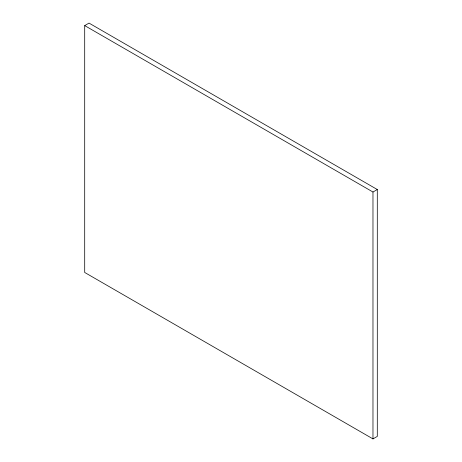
<?xml version="1.0" encoding="UTF-8"?>
<svg xmlns="http://www.w3.org/2000/svg" width="462" height="462" viewBox="0 0 462 462"><rect width="100%" height="100%" fill="white"/><g stroke="black" fill="none" stroke-linecap="round" stroke-linejoin="round"><path stroke-width="0.69" d="M84.702 25.595L89.027 23.1L377.298 189.53L377.298 436.405L372.973 438.9L84.702 272.47L84.702 25.595L372.973 192.025L377.298 189.53M372.973 192.025L372.973 438.9"/></g></svg>
